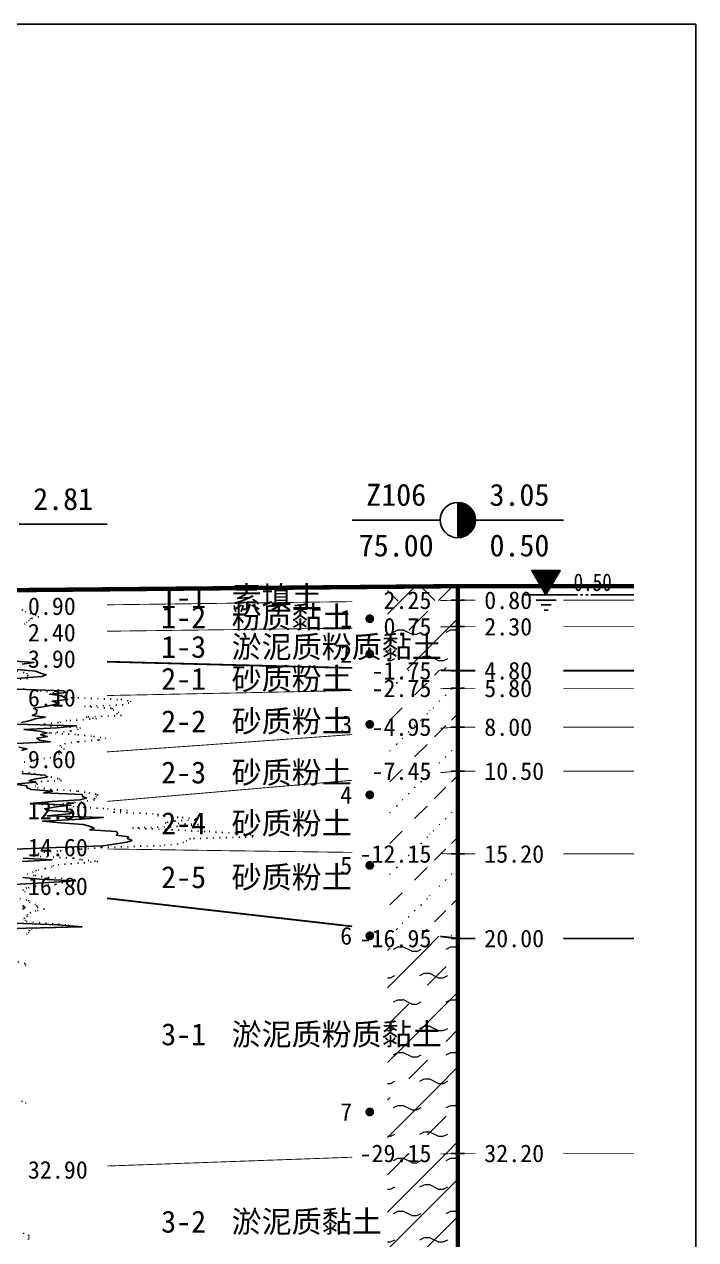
# Model space of a CAD drawing. Extents: x -37 to 3540, y -1485 to 297.
# Drawn here: x 2526.1 to 2602.4, y -747 to -609 of the extents above; entities that cross this region are included whole.
import ezdxf
from ezdxf.enums import TextEntityAlignment as Align

# ---------------------------------------------------------------- set-up
doc = ezdxf.new("R2010")
doc.units = 0
doc.linetypes.add('DOT', pattern=[6.35, 0, -6.35])
doc.layers.get('0').update_dxf_attribs({"linetype": 'CONTINUOUS'})
for name, color, linetype in [('CURVE', 200, 'CONTINUOUS'), ('FRAME', 7, 'CONTINUOUS'), ('HOLE', 41, 'CONTINUOUS'), ('SAMPLE', 1, 'CONTINUOUS'), ('STRATUM', 241, 'CONTINUOUS')]:
    doc.layers.add(name, color=color, linetype=linetype)
doc.layers.add('HATCH', color=7, linetype='CONTINUOUS', lineweight=13)
doc.styles.add('ST', font='')
doc.styles.get('ST').set_extended_font_data('SimSun')
pattern_1 = [(45, (2182.6135, -891), (-4.24264, 4.24264), [10, 0]), (45, (2183.6745, -894.182), (-2.12132, 6.36396), [3, -3]), (26.565, (2183.6876, -891.2536), (5.999823, 5.999812), [0.567, -12.849]), (0, (2183.1206, -891.2536), (0, 6), [0.567, -5.433]), (26.565, (2181.0322, -891), (5.999823, 5.999812), [0.567, -12.849]), (0, (2181.5393, -890.7464), (0, 6), [0.567, -5.433]), (153.435, (2183.1206, -891.2536), (-5.999818, -5e-06), [1.134, -12.2826]), (26.565, (2186.6876, -888.2536), (5.999823, 5.999812), [0.567, -12.849]), (0, (2186.1206, -888.2536), (0, 6), [0.567, -5.433]), (26.565, (2184.0322, -888), (5.999823, 5.999812), [0.567, -12.849]), (0, (2184.5393, -887.7464), (0, 6), [0.567, -5.433]), (153.435, (2186.1206, -888.2536), (-5.999818, -5e-06), [1.134, -12.2826])]
pattern_2 = [(45, (2182.6135, -891), (-7e-07, 6.99998), [1.97196, -7.92754]), (45, (2185.4264, -888.171), (-7e-07, 6.99998), [1.99367, -7.90583]), (45, (2187.681, -885.918), (-7e-07, 6.99998), [1.81361, -8.08588]), (26.56505, (2182.6135, -887.5), (7, 7), [0.0965, -15.55598]), (36.8699, (2183.3135, -886.8), (7, 7), [0.19775, -34.80225]), (315, (2186.1135, -884.024), (6.99998, 1e-06), [0.03305, -9.86644]), (26.56505, (2186.1135, -891), (7, 7), [0.14475, -15.50773]), (26.56505, (2186.8135, -890.3), (7, 7), [0.10528, -15.5472]), (90, (2187.1635, -889.95), (-7, -5e-07), [0.02877, -6.97123]), (26.56505, (2187.5135, -889.6), (7, 7), [0.09101, -31.21394]), (36.8699, (2188.2135, -888.9), (7, 7), [0.11069, -34.88931]), (45, (2188.9135, -888.2), (-2e-07, 6.99998), [0.10911, -9.79038]), (315, (2189.5276, -887.452), (6.99998, 1e-06), [0.03305, -9.86644]), (36.8699, (2184.0135, -886.1), (7, 7), [0.10224, -34.89776]), (53.1301, (2184.7135, -885.4), (13.9999998, 21), [0.13438, -34.86562]), (53.1301, (2185.4135, -884.7), (13.9999998, 21), [0.12625, -34.87375])]

# ---------------------------------------------------------------- blocks, each defined once
blk = doc.blocks.new('H_sam_hole')
blk.add_line((0, 2), (0, -2))
at = {"const_width": 2}
blk.add_lwpolyline([(0, -1, 0.414214), (1, 0, 0.414214), (0, 1, 1)], format="xyb", dxfattribs=at)
blk.add_circle((0, 0), 2)
blk = doc.blocks.new('SampleSoilUndisturbed')
at = {"const_width": 0.5}
blk.add_lwpolyline([(-0.25, 0, 1), (0.25, 0, 1)], format="xyb", close=True, dxfattribs=at)
blk = doc.blocks.new('Gwl')
blk.add_lwpolyline([(0, 0, 0, 3.22, 0), (0, 2.79, 3.22, 3.22, 0)], format="xyseb")
blk.add_lwpolyline([(0, 0), (1.61, 2.79), (-1.61, 2.79)], close=True)
for points in [[(-2.63, 0), (3.61, 0)], [(3.93, 0), (4.21, 0)], [(4.53, 0), (4.8, 0)], [(5.09, 0), (9.99, 0)], [(-1.09, -0.61), (1.16, -0.61)], [(-0.54, -1.14), (0.61, -1.14)], [(-0.19, -1.74), (0.26, -1.74)]]:
    blk.add_lwpolyline(points)
at = {"style": 'ST', "width": 0.8}
blk.add_attdef('*GWL', (3.14, 0.45), '', height=2, dxfattribs=at)

msp = doc.modelspace()

# ---------------------------------------------------------------- hatches: boundary and pattern name
at = {"layer": 'HATCH'}
h = msp.add_hatch(dxfattribs=at)
h.set_pattern_fill('FZNT', color=32, style=0)
h.set_pattern_definition([(45, (2182.6135, -891), (-4.24264, 4.24264), [10, 0]), (45, (2183.6745, -894.182), (-2.12132, 6.36396), [3, -3])])
h.paths.add_polyline_path([(2575.34, -674.39), (2567.34, -674.5), (2567.34, -677.5), (2575.34, -677.39)])
h.paths.add_polyline_path([(2566.13, -678.88), (2572.83, -678.88), (2572.83, -675.95), (2566.13, -675.95)], flags=9)
h.paths.add_polyline_path([(2566.14, -675.88), (2572.82, -675.88), (2572.82, -672.98), (2566.14, -672.98)], flags=9)
h = msp.add_hatch(dxfattribs=at)
h.set_pattern_fill('STT', color=50, style=0)
h.set_pattern_definition([(45, (2182.6135, -891), (-2.12132, 2.12132), [10, 0]), (135, (2182.6135, -891), (-2.12132, -2.12132), [10, 0])])
h.paths.add_polyline_path([(2575.34, -672.79), (2567.34, -672.87), (2567.34, -674.5), (2575.34, -674.39)])
h.paths.add_polyline_path([(2566.14, -675.88), (2572.82, -675.88), (2572.82, -672.98), (2566.14, -672.98)], flags=9)
h = msp.add_hatch(dxfattribs=at)
h.set_pattern_fill('YNFNT', color=251, style=0)
h.set_pattern_definition(pattern_1)
h.paths.add_polyline_path([(2575.34, -677.39), (2567.34, -677.5), (2567.34, -682.19), (2575.34, -682.39)])
h.paths.add_polyline_path([(2548.83, -682.11), (2575.5, -682.11), (2575.5, -677.17), (2548.83, -677.17)], flags=9)
h.paths.add_polyline_path([(2564.7, -683.88), (2572.83, -683.88), (2572.83, -680.96), (2564.7, -680.96)], flags=9)
h.paths.add_polyline_path([(2566.13, -678.88), (2572.83, -678.88), (2572.83, -675.95), (2566.13, -675.95)], flags=9)
h = msp.add_hatch(dxfattribs=at)
h.set_pattern_fill('SZFT', color=52, style=0)
h.set_pattern_definition(pattern_2)
h.paths.add_polyline_path([(2575.34, -682.39), (2567.34, -682.19), (2567.34, -684.56), (2575.34, -684.39)])
h.paths.add_polyline_path([(2564.71, -685.88), (2572.82, -685.88), (2572.82, -682.98), (2564.71, -682.98)], flags=9)
h.paths.add_polyline_path([(2564.7, -683.88), (2572.83, -683.88), (2572.83, -680.96), (2564.7, -680.96)], flags=9)
h = msp.add_hatch(dxfattribs=at)
h.set_pattern_fill('SZFT', color=52, style=0)
h.set_pattern_definition(pattern_2)
h.paths.add_polyline_path([(2575.34, -684.39), (2567.34, -684.56), (2567.34, -689.36), (2575.34, -688.79)])
h.paths.add_polyline_path([(2564.7, -690.28), (2572.83, -690.28), (2572.83, -687.35), (2564.7, -687.35)], flags=9)
h.paths.add_polyline_path([(2564.71, -685.88), (2572.82, -685.88), (2572.82, -682.98), (2564.71, -682.98)], flags=9)
h = msp.add_hatch(dxfattribs=at)
h.set_pattern_fill('SZFT', color=52, style=0)
h.set_pattern_definition(pattern_2)
h.paths.add_polyline_path([(2575.34, -688.79), (2567.34, -689.36), (2567.34, -694.48), (2575.34, -693.79)])
h.paths.add_polyline_path([(2564.71, -695.28), (2572.82, -695.28), (2572.82, -692.38), (2564.71, -692.38)], flags=9)
h.paths.add_polyline_path([(2564.7, -690.28), (2572.83, -690.28), (2572.83, -687.35), (2564.7, -687.35)], flags=9)
h = msp.add_hatch(dxfattribs=at)
h.set_pattern_fill('SZFT', color=52, style=0)
h.set_pattern_definition(pattern_2)
h.paths.add_polyline_path([(2575.34, -693.79), (2567.34, -694.48), (2567.34, -703.08), (2575.34, -703.19)])
h.paths.add_polyline_path([(2563.27, -704.68), (2572.83, -704.68), (2572.83, -701.76), (2563.27, -701.76)], flags=9)
h.paths.add_polyline_path([(2564.71, -695.28), (2572.82, -695.28), (2572.82, -692.38), (2564.71, -692.38)], flags=9)
h = msp.add_hatch(dxfattribs=at)
h.set_pattern_fill('SZFT', color=52, style=0)
h.set_pattern_definition(pattern_2)
h.paths.add_polyline_path([(2575.34, -703.19), (2567.34, -703.08), (2567.34, -711.88), (2575.34, -712.79)])
h.paths.add_polyline_path([(2563.27, -714.28), (2572.83, -714.28), (2572.83, -711.35), (2563.27, -711.35)], flags=9)
h.paths.add_polyline_path([(2563.27, -704.68), (2572.83, -704.68), (2572.83, -701.76), (2563.27, -701.76)], flags=9)
h = msp.add_hatch(dxfattribs=at)
h.set_pattern_fill('YNFNT', color=251, style=0)
h.set_pattern_definition(pattern_1)
h.paths.add_polyline_path([(2575.34, -712.79), (2567.34, -711.88), (2567.34, -737.48), (2575.34, -737.19)])
h.paths.add_polyline_path([(2548.83, -726.11), (2575.5, -726.11), (2575.5, -721.17), (2548.83, -721.17)], flags=9)
h.paths.add_polyline_path([(2563.27, -738.68), (2572.83, -738.68), (2572.83, -735.75), (2563.27, -735.75)], flags=9)
h.paths.add_polyline_path([(2563.27, -714.28), (2572.83, -714.28), (2572.83, -711.35), (2563.27, -711.35)], flags=9)
h = msp.add_hatch(dxfattribs=at)
h.set_pattern_fill('YNNT', color=251, style=0)
h.set_pattern_definition([(45, (2182.6135, -891), (-2.12132, 2.12132), [10, 0]), (26.565, (2183.6876, -891.2536), (5.999823, 5.999812), [0.567, -12.849]), (0, (2183.1206, -891.2536), (0, 6), [0.567, -5.433]), (26.565, (2181.0322, -891), (5.999823, 5.999812), [0.567, -12.849]), (0, (2181.5393, -890.7464), (0, 6), [0.567, -5.433]), (153.435, (2183.1206, -891.2536), (-5.999818, -5e-06), [1.134, -12.2826]), (26.565, (2186.6876, -888.2536), (5.999823, 5.999812), [0.567, -12.849]), (0, (2186.1206, -888.2536), (0, 6), [0.567, -5.433]), (26.565, (2184.0322, -888), (5.999823, 5.999812), [0.567, -12.849]), (0, (2184.5393, -887.7464), (0, 6), [0.567, -5.433]), (153.435, (2186.1206, -888.2536), (-5.999818, -5e-06), [1.134, -12.2826])])
h.paths.add_polyline_path([(2575.34, -737.19), (2567.34, -737.48), (2567.34, -750.65), (2575.34, -750.39)])
h.paths.add_polyline_path([(2548.84, -747.35), (2568.34, -747.35), (2568.34, -742.47), (2548.84, -742.47)], flags=9)
h.paths.add_polyline_path([(2563.27, -751.88), (2572.83, -751.88), (2572.83, -748.95), (2563.27, -748.95)], flags=9)
h.paths.add_polyline_path([(2563.27, -738.68), (2572.83, -738.68), (2572.83, -735.75), (2563.27, -735.75)], flags=9)

# ---------------------------------------------------------------- linework, layer by layer
at = {"layer": 'CURVE', "color": 100, "linetype": 'DOT', "ltscale": 0.1}
for points in [[(2525.83, -675.46), (2526.2, -675.66), (2526.75, -675.86), (2527.35, -676.06), (2527.74, -676.26), (2526.8, -676.46), (2526.65, -676.66), (2526.41, -676.86), (2526.19, -677.06), (2525.93, -677.26)], [(2525.25, -682.46), (2526.39, -682.66), (2526.52, -682.86), (2526.47, -683.06), (2526.45, -683.26), (2524.85, -683.46)], [(2525.94, -684.46), (2527.9, -684.66), (2529.39, -684.86), (2529.56, -685.06), (2530.66, -685.26), (2531.46, -685.46), (2537.08, -685.66), (2538.2, -685.86), (2537.99, -686.06), (2537.33, -686.26), (2532.93, -686.46), (2536.07, -686.66), (2536.19, -686.86), (2536.82, -687.06), (2536.59, -687.26), (2537.14, -687.46), (2533.13, -687.66), (2534.31, -687.86), (2530.94, -688.06), (2529.97, -688.26), (2528.27, -688.46), (2529.09, -688.66), (2532.47, -688.86), (2532.23, -689.06), (2531.38, -689.26), (2528.9, -689.46), (2532.18, -689.66), (2533.98, -689.86), (2535.37, -690.06), (2534.53, -690.26), (2532.21, -690.46), (2530.77, -690.66), (2530.16, -690.86), (2530.29, -691.06), (2530.65, -691.26), (2530.09, -691.46), (2529.96, -691.66), (2530.1, -691.86), (2529.61, -692.06), (2529.13, -692.26), (2527.66, -692.46), (2526.9, -692.66), (2525.46, -692.86)], [(2525.86, -693.86), (2527.23, -694.06), (2528, -694.26), (2529.12, -694.46), (2530.05, -694.66), (2530.32, -694.86), (2526.69, -695.06), (2527.63, -695.26), (2527.32, -695.46), (2527.59, -695.66), (2529.08, -695.86), (2532.18, -696.06), (2533.43, -696.26), (2534.44, -696.46), (2534.31, -696.66), (2534.06, -696.86), (2534.06, -697.06), (2532.65, -697.26), (2530.56, -697.46), (2529.43, -697.66), (2532.1, -697.86), (2535.54, -698.06), (2537.83, -698.26), (2536.25, -698.46), (2541.29, -698.66), (2541.26, -698.86), (2544.05, -699.06), (2546.23, -699.26), (2543.15, -699.46), (2542.1, -699.66), (2545.87, -699.86), (2544.24, -700.06), (2538.4, -700.26), (2542.86, -700.46), (2547.08, -700.66), (2550.31, -700.86), (2552.06, -701.06), (2552.04, -701.26), (2544.96, -701.46), (2544.57, -701.66), (2544.19, -701.86), (2543.57, -702.06), (2541.58, -702.26), (2534.87, -702.46), (2532.48, -702.66), (2529.9, -702.86), (2527.71, -703.06), (2527.77, -703.26), (2527.16, -703.46), (2531.65, -703.66), (2532.61, -703.86), (2534.44, -704.06), (2532.23, -704.26), (2529.43, -704.46), (2529.27, -704.66), (2528.49, -704.86), (2527.48, -705.06), (2527.12, -705.26), (2526.41, -705.46), (2527.3, -705.66), (2528.83, -705.86), (2531.78, -706.06), (2531.81, -706.26), (2530.46, -706.46), (2529.63, -706.66), (2527.36, -706.86), (2526.38, -707.06), (2525.91, -707.26), (2526.2, -707.46), (2525.93, -707.66)], [(2525.58, -708.26), (2526.56, -708.46), (2526.69, -708.66), (2527.33, -708.86), (2527.47, -709.06), (2527.57, -709.26), (2528.41, -709.46), (2527.42, -709.66), (2526.83, -709.86), (2526.48, -710.06), (2526.45, -710.26), (2526.08, -710.46), (2526.17, -710.66), (2526.32, -710.86), (2528.53, -711.06), (2531.03, -711.26), (2531.17, -711.46), (2527, -711.66), (2526.7, -711.86), (2526.6, -712.06), (2526.43, -712.26), (2525.88, -712.46)], [(2525.37, -715.46), (2526.24, -715.66), (2526.26, -715.86), (2526.06, -716.06)], [(2525.8, -731.26), (2526.33, -731.46), (2525.73, -731.66)], [(2525.99, -746.26), (2526.59, -746.46), (2526.66, -746.66), (2526.56, -746.86), (2526.56, -747.06)]]:
    msp.add_lwpolyline(points, dxfattribs=at)
at = {"layer": 'CURVE', "color": 30, "linetype": 'Continuous'}
for points in [[(2524.44, -681.26), (2527.21, -681.46), (2525.86, -681.66)], [(2525.24, -682.26), (2527.4, -682.46), (2527.95, -682.66), (2528.6, -682.86), (2528.09, -683.06), (2525.16, -683.26)], [(2524.26, -684.46), (2530.57, -684.66), (2530.9, -684.86), (2529, -685.06), (2530.31, -685.26), (2530.73, -685.46), (2531.02, -685.66), (2529.28, -685.86), (2530.06, -686.06), (2529.38, -686.26), (2528.48, -686.46), (2527.15, -686.66), (2527.55, -686.86), (2527.49, -687.06), (2527.5, -687.26), (2527.01, -687.46), (2528.5, -687.66), (2527.32, -687.86), (2526.76, -688.06), (2525.8, -688.26)], [(2525.12, -688.46), (2532.01, -688.66), (2529.82, -688.86), (2526.05, -689.06), (2527.82, -689.26), (2528.68, -689.46), (2527.95, -689.66), (2528.72, -689.86), (2527.51, -690.06), (2527.83, -690.26), (2529.04, -690.46), (2525.2, -690.66)], [(2525.47, -691.06), (2526.39, -691.26), (2525.77, -691.46)], [(2525.83, -694.06), (2528.48, -694.26), (2528.68, -694.46), (2527.42, -694.66), (2526.65, -694.86), (2527.43, -695.06), (2524.98, -695.26), (2526.38, -695.46), (2526.38, -695.66), (2526.87, -695.86), (2529.32, -696.06), (2528.3, -696.26), (2532.69, -696.46), (2532.7, -696.66), (2533.18, -696.86), (2532.41, -697.06), (2529.27, -697.26), (2526.77, -697.46), (2531.4, -697.66), (2529.71, -697.86), (2528.42, -698.06), (2528.71, -698.26), (2531.71, -698.46), (2531.21, -698.66), (2528.71, -698.86), (2535.09, -699.06), (2532.56, -699.26), (2528.2, -699.46), (2530.2, -699.66), (2532.77, -699.86), (2533.5, -700.06), (2534.02, -700.26), (2533.54, -700.46), (2536.55, -700.66), (2536.72, -700.86), (2536.54, -701.06), (2537.92, -701.26), (2537.82, -701.46), (2538.34, -701.66), (2537.75, -701.86), (2536.52, -702.06), (2535.07, -702.26), (2529.73, -702.46), (2524.99, -702.66)], [(2525.99, -703.66), (2529.24, -703.86), (2525.9, -704.06)], [(2525.95, -705.86), (2527.87, -706.06), (2531.92, -706.26), (2528.27, -706.46), (2524.96, -706.66)], [(2525.9, -709.06), (2526.19, -709.26), (2525.89, -709.46)], [(2525.03, -711.06), (2529.91, -711.26), (2532.67, -711.46), (2524.78, -711.66)]]:
    msp.add_lwpolyline(points, dxfattribs=at)
at = {"layer": 'FRAME', "linetype": 'Continuous'}
for p, q in [((2602.36, -609), (2164.66, -609)), ((2602.36, -876), (2602.36, -609))]:
    msp.add_line(p, q, dxfattribs=at)
at = {"layer": 'HOLE', "linetype": 'Continuous'}
for points in [[(2525.51, -665.76), (2535.51, -665.76)], [(2573.34, -665.29), (2563.34, -665.29)], [(2577.34, -665.29), (2587.34, -665.29)], [(2574.59, -674.39), (2576.09, -674.39)], [(2574.59, -677.39), (2576.09, -677.39)], [(2574.59, -682.39), (2576.09, -682.39)], [(2574.59, -684.39), (2576.09, -684.39)], [(2574.59, -688.79), (2576.09, -688.79)], [(2574.59, -693.79), (2576.09, -693.79)], [(2574.59, -703.19), (2576.09, -703.19)], [(2574.59, -712.79), (2576.09, -712.79)], [(2574.59, -737.19), (2576.09, -737.19)]]:
    msp.add_lwpolyline(points, dxfattribs=at)
at = {"layer": 'HOLE', "linetype": 'Continuous', "const_width": 0.5}
msp.add_lwpolyline([(2575.34, -672.79), (2575.34, -822.79)], dxfattribs=at)
at = {"layer": 'STRATUM', "linetype": 'Continuous'}
for points, const_width in [([(2379.54, -673.83), (2421.89, -673.72), (2467.03, -673.81), (2523.51, -673.26), (2575.34, -672.79), (2595.34, -672.79)], 0.5), ([(2535.51, -674.91), (2549.42, -674.73), (2563.34, -674.55)], 0.1), ([(2573.34, -674.42), (2575.34, -674.39), (2577.34, -674.39)], 0.1), ([(2587.34, -674.39), (2595.34, -674.39)], 0.1), ([(2535.51, -677.91), (2549.42, -677.73), (2563.34, -677.55)], 0.1), ([(2573.34, -677.42), (2575.34, -677.39), (2577.34, -677.39)], 0.1), ([(2587.34, -677.39), (2595.34, -677.39)], 0.1), ([(2535.51, -681.37), (2549.42, -681.73), (2563.34, -682.08)], 0.2), ([(2573.34, -682.34), (2575.34, -682.39), (2577.34, -682.39)], 0.2), ([(2587.34, -682.39), (2595.34, -682.39)], 0.2), ([(2573.34, -684.43), (2575.34, -684.39), (2577.34, -684.39)], 0.1), ([(2587.34, -684.39), (2595.34, -684.39)], 0.1), ([(2535.51, -685.21), (2549.42, -684.93), (2563.34, -684.64)], 0.1), ([(2535.51, -691.61), (2549.42, -690.63), (2563.34, -689.64)], 0.1), ([(2573.34, -688.93), (2575.34, -688.79), (2577.34, -688.79)], 0.1), ([(2587.34, -688.79), (2595.34, -688.79)], 0.1), ([(2573.34, -693.97), (2575.34, -693.79), (2577.34, -693.79)], 0.1), ([(2587.34, -693.79), (2595.34, -693.79)], 0.1), ([(2535.51, -697.23), (2549.42, -696.03), (2563.34, -694.83)], 0.1), ([(2535.51, -702.63), (2549.42, -702.83), (2563.34, -703.02)], 0.1), ([(2573.34, -703.16), (2575.34, -703.19), (2577.34, -703.19)], 0.1), ([(2587.34, -703.19), (2595.34, -703.19)], 0.1), ([(2535.51, -708.23), (2549.42, -709.83), (2563.34, -711.42)], 0.2), ([(2573.34, -712.56), (2575.34, -712.79), (2577.34, -712.79)], 0.2), ([(2587.34, -712.79), (2595.34, -712.79)], 0.2), ([(2535.51, -738.63), (2549.42, -738.13), (2563.34, -737.63)], 0.1), ([(2573.34, -737.27), (2575.34, -737.19), (2577.34, -737.19)], 0.1), ([(2587.34, -737.19), (2595.34, -737.19)], 0.1)]:
    msp.add_lwpolyline(points, dxfattribs=dict(at, const_width=const_width))

# ---------------------------------------------------------------- block references
at = {"layer": 'CURVE'}
msp.add_blockref('Gwl', (2585.34, -673.79), dxfattribs=at).add_auto_attribs({'*GWL': '0.50'})
at = {"layer": 'HOLE'}
msp.add_blockref('H_sam_hole', (2575.34, -665.29), dxfattribs=at)
at = {"layer": 'SAMPLE'}
for p in [(2565.34, -676.49), (2565.34, -680.49), (2565.34, -688.49), (2565.34, -696.49), (2565.34, -704.49), (2565.34, -712.49), (2565.34, -732.49)]:
    msp.add_blockref('SampleSoilUndisturbed', p, dxfattribs=at)

# ---------------------------------------------------------------- texts
at = {"layer": 'HOLE', "style": 'ST'}
for s, p in [('2.81', (2530.51, -662.89)), ('Z106', (2568.34, -662.42)), ('3.05', (2582.34, -662.42)), ('75.00', (2568.34, -668.17)), ('0.50', (2582.34, -668.17))]:
    msp.add_text(s, height=2.5, dxfattribs=at).set_placement(p, align=Align.MIDDLE_CENTER)
for s, p in [('0.90', (2526.51, -675.06)), ('0.80', (2578.34, -674.39)), ('2.40', (2526.51, -678.06)), ('2.30', (2578.34, -677.39)), ('3.90', (2526.51, -681.06)), ('4.80', (2578.34, -682.39)), ('5.80', (2578.34, -684.39)), ('6.10', (2526.51, -685.46)), ('8.00', (2578.34, -688.79)), ('9.60', (2526.51, -692.46)), ('10.50', (2578.34, -693.79)), ('12.50', (2526.51, -698.26)), ('14.60', (2526.51, -702.46)), ('15.20', (2578.34, -703.19)), ('16.80', (2526.51, -706.86)), ('20.00', (2578.34, -712.79)), ('32.20', (2578.34, -737.19)), ('32.90', (2526.51, -739.06))]:
    msp.add_text(s, height=2, dxfattribs=at).set_placement(p, align=Align.MIDDLE_LEFT)
for s, p in [('2.25', (2572.34, -674.39)), ('0.75', (2572.34, -677.39)), ('-1.75', (2572.34, -682.39)), ('-2.75', (2572.34, -684.39)), ('-4.95', (2572.34, -688.79)), ('-7.45', (2572.34, -693.79)), ('-12.15', (2572.34, -703.19)), ('-16.95', (2572.34, -712.79)), ('-29.15', (2572.34, -737.19))]:
    msp.add_text(s, height=2, dxfattribs=at).set_placement(p, align=Align.MIDDLE_RIGHT)
at = {"layer": 'SAMPLE', "style": 'ST'}
for s, p in [('1', (2563.34, -676.49)), ('2', (2563.34, -680.49)), ('3', (2563.34, -688.49)), ('4', (2563.34, -696.49)), ('5', (2563.34, -704.49)), ('6', (2563.34, -712.49)), ('7', (2563.34, -732.49))]:
    msp.add_text(s, height=2, dxfattribs=at).set_placement(p, align=Align.MIDDLE_RIGHT)
at = {"layer": 'STRATUM', "style": 'ST'}
for s, p in [('1-1', (2541.65, -674.04)), ('素填土', (2549.65, -674.04)), ('粉质黏土', (2549.65, -676.33)), ('1-2', (2541.65, -676.33)), ('1-3', (2541.65, -679.68)), ('淤泥质粉质黏土', (2549.65, -679.68)), ('2-1', (2541.65, -683.31)), ('砂质粉土', (2549.65, -683.31)), ('2-2', (2541.65, -688.13)), ('砂质粉土', (2549.65, -688.13)), ('2-3', (2541.65, -693.94)), ('砂质粉土', (2549.65, -693.94)), ('砂质粉土', (2549.65, -699.71)), ('2-4', (2541.65, -699.71)), ('2-5', (2541.65, -705.83)), ('砂质粉土', (2549.65, -705.83)), ('3-1', (2541.65, -723.67)), ('淤泥质粉质黏土', (2549.65, -723.67)), ('3-2', (2541.65, -744.94)), ('淤泥质黏土', (2549.65, -744.94))]:
    msp.add_text(s, height=2.5, dxfattribs=at).set_placement(p, align=Align.MIDDLE_LEFT)

doc.saveas('drawing.dxf')
